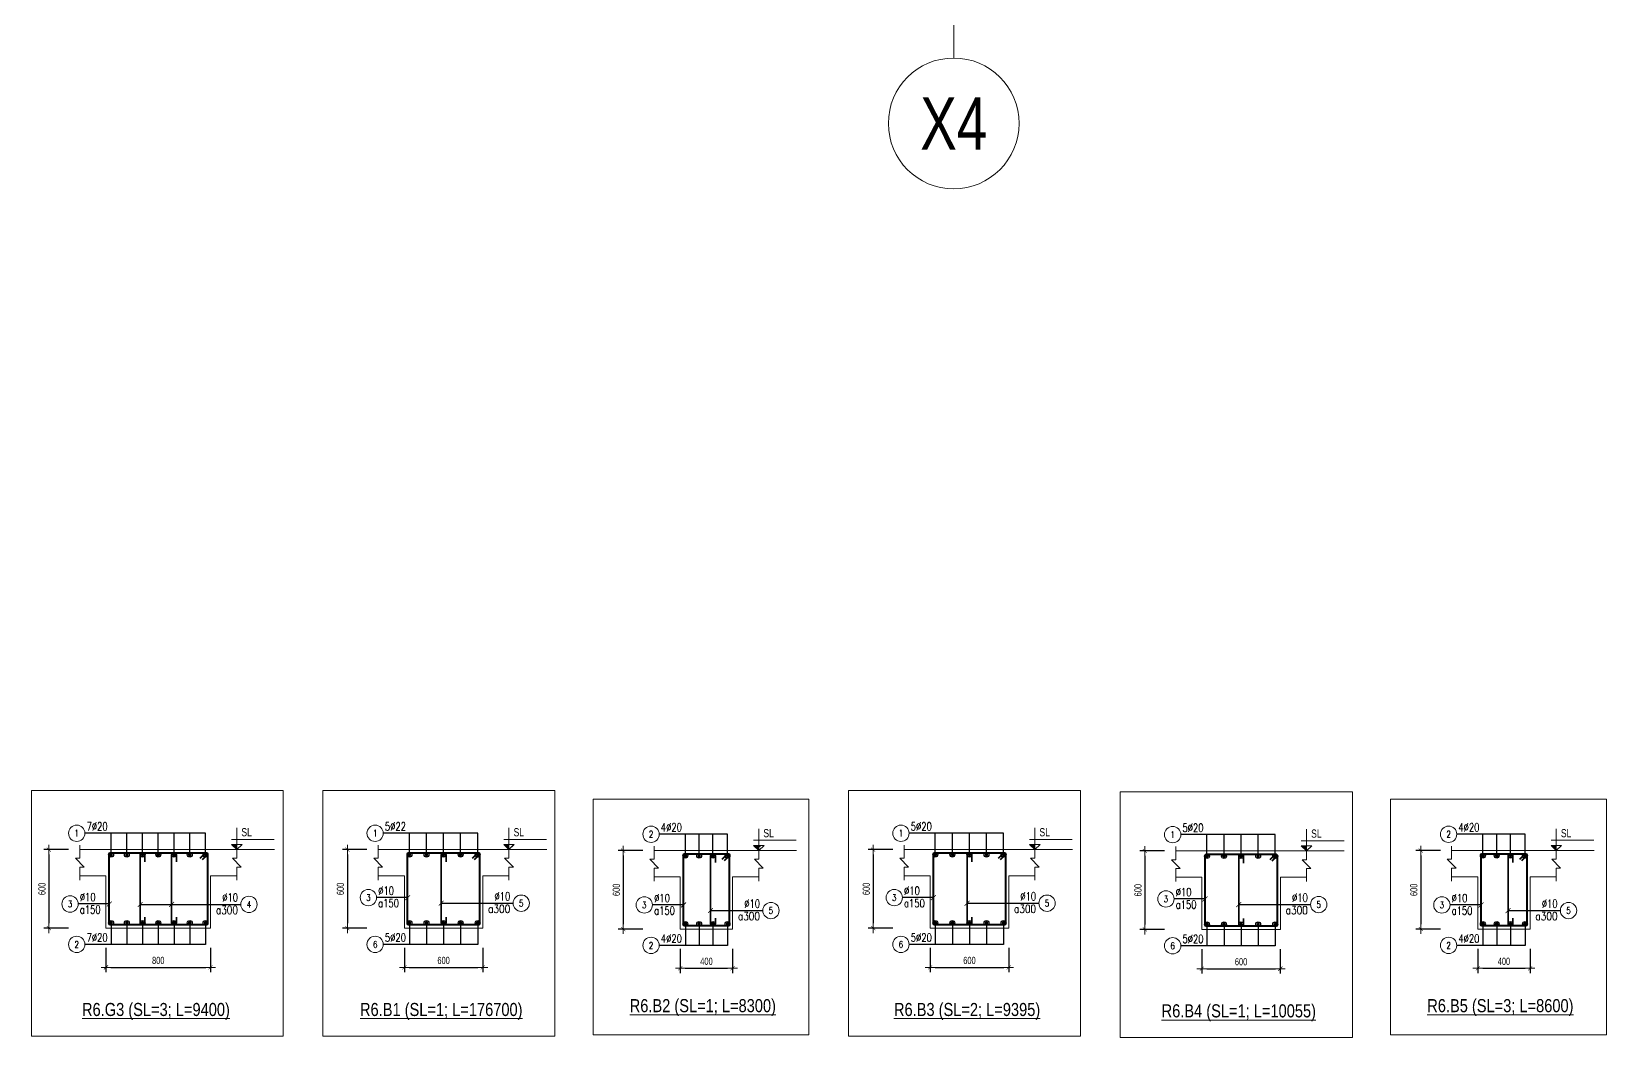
# Model space of a CAD drawing. Header units: millimetres. Extents: x -172050 to 1089997, y 452920 to 1051687.
# Drawn here: x 601162 to 613205, y 476621 to 484312 of the extents above; entities that cross this region are included whole.
import ezdxf
from ezdxf.enums import TextEntityAlignment as Align

# ---------------------------------------------------------------- set-up
doc = ezdxf.new("R2010")
doc.units = ezdxf.units.MM
doc.header["$MEASUREMENT"] = 0
doc.linetypes.add('CENTER2', pattern=[1.125, 0.75, -0.125, 0.125, -0.125])
doc.layers.get('Defpoints').update_dxf_attribs({"color": 151, "lineweight": 9})
for name, color, linetype, lineweight in [('NDC_S_ANNO', 7, 'Continuous', 20), ('NDC_S_AXIS', 5, 'CENTER2', 13), ('NDC_S_CONTINUOUS', 3, 'Continuous', 20), ('NDC_S_DIM', 1, 'Continuous', 15), ('NDC_S_REBAR', 4, 'Continuous', 35), ('NDC_S_STIRRUP', 4, 'Continuous', 40), ('NDC_S_SYMBOL', 1, 'Continuous', 15), ('NDC_S_TEXT SYMBOL', 7, 'Continuous', 20), ('NDC_S_THIN LINE', 8, 'Continuous', 9), ('NDC_S_VN TEXT', 7, 'Continuous', 20)]:
    doc.layers.add(name, color=color, linetype=linetype, lineweight=lineweight)
doc.styles.add('ARIAL', font='arial.ttf', dxfattribs={"width": 0.8})
doc.styles.add('NDC_ANNO', font='', dxfattribs={"width": 0.8})
doc.styles.add('NDC_DIM', font='', dxfattribs={"width": 0.75})
doc.styles.add('NDC_EN TXT', font='romans.shx', dxfattribs={"width": 0.8})
doc.styles.get('NDC_ANNO').set_extended_font_data('Dotum')
doc.styles.get('NDC_DIM').set_extended_font_data('Dotum')
doc.dimstyles.new('NDC_dim_25', dxfattribs={"dimscale": 25, "dimtxt": 2.2, "dimasz": 1.5, "dimexe": 1.5, "dimexo": 2.5, "dimgap": 1, "dimtad": 1, "dimdec": 0, "dimzin": 0, "dimdsep": 46, "dimtxsty": 'NDC_DIM', "dimblk": 'DIMMARK', "dimcen": 0.09, "dimdle": 1.2, "dimclrd": 1, "dimclre": 1, "dimclrt": 3, "dimadec": 0, "dimazin": 0, "dimtfac": 1, "dimtdec": 0, "dimtix": 1, "dimtofl": 0, "dimtmove": 0, "dimatfit": 3, "dimfxl": 6, "dimfxlon": 1, "dimtolj": 1, "dimtzin": 0, "dimarcsym": 0})

# ---------------------------------------------------------------- blocks, each defined once
blk = doc.blocks.new('*U165')
at = {"layer": 'NDC_S_SYMBOL'}
blk.add_line((0, 5), (0, 9), dxfattribs=at)
blk.add_circle((0, 0), 5, dxfattribs=at)
at = {"layer": 'NDC_S_TEXT SYMBOL', "color": 7, "style": 'NDC_ANNO', "width": 0.8}
blk.add_attdef('GRID', text='', height=4, dxfattribs=at).set_placement((0, 0), align=Align.MIDDLE)
blk = doc.blocks.new('kata_block_THEP')
at = {"layer": 'NDC_S_REBAR', "color": 0}
for p, q in [((-0.5, 0), (0.5, 0)), ((-0.35, 0.35), (0.35, -0.35)), ((0.35, 0.35), (-0.35, -0.35)), ((0, 0.5), (0, -0.5))]:
    blk.add_line(p, q, dxfattribs=at)
at = {"layer": 'NDC_S_REBAR', "color": 0, "const_width": 0.0833}
blk.add_lwpolyline([(-0.5, 0, 1), (0.5, 0, 1), (-0.5, 0, 1)], format="xyb", dxfattribs=at)
blk = doc.blocks.new('DIMMARK')
at = {"layer": 'NDC_S_DIM', "color": 1}
blk.add_line((-1.5, 0), (1, 0), dxfattribs=at)
at = {"layer": 'NDC_S_DIM', "color": 2, "const_width": 0.1}
blk.add_lwpolyline([(-0.42, -0.42), (0.42, 0.42)], dxfattribs=at)
blk = doc.blocks.new('*D640')
at = {"layer": 'Defpoints', "color": 0, "transparency": 16777216}
for p in [(606192, 478050), (605686, 477450), (606192, 477450)]:
    blk.add_point(p, dxfattribs=at)
at = {"layer": 'NDC_S_DIM', "color": 1, "lineweight": -2, "transparency": 16777216}
for p, q in [((605836, 478050), (605649, 478050)), ((605686, 478012), (605686, 477487)), ((605836, 477450), (605649, 477450))]:
    blk.add_line(p, q, dxfattribs=at)
at = {"layer": 'NDC_S_DIM', "color": 1, "lineweight": -2, "transparency": 16777216, "xscale": 37.5, "yscale": 37.5, "zscale": 37.5}
for p, rotation in [((605686, 478050), 90), ((605686, 477450), 270)]:
    blk.add_blockref('DIMMARK', p, dxfattribs=dict(at, rotation=rotation))
at = {"layer": 'NDC_S_DIM', "color": 3, "transparency": 16777216, "insert": (605634, 477750), "char_height": 55, "attachment_point": 5, "rotation": 90, "style": 'NDC_DIM'}
blk.add_mtext('\\A1;600', dxfattribs=at)
blk = doc.blocks.new('*D641')
at = {"layer": 'Defpoints', "color": 0, "transparency": 16777216}
for p in [(606123, 477450), (606523, 477450), (606523, 477150)]:
    blk.add_point(p, dxfattribs=at)
at = {"layer": 'NDC_S_DIM', "color": 1, "lineweight": -2, "transparency": 16777216}
for p, q in [((606123, 477300), (606123, 477112)), ((606523, 477300), (606523, 477112)), ((606160, 477150), (606485, 477150))]:
    blk.add_line(p, q, dxfattribs=at)
at = {"layer": 'NDC_S_DIM', "color": 1, "lineweight": -2, "transparency": 16777216, "xscale": 37.5, "yscale": 37.5, "zscale": 37.5, "rotation": 180}
blk.add_blockref('DIMMARK', (606123, 477150), dxfattribs=at)
at = {"layer": 'NDC_S_DIM', "color": 1, "lineweight": -2, "transparency": 16777216, "xscale": 37.5, "yscale": 37.5, "zscale": 37.5}
blk.add_blockref('DIMMARK', (606523, 477150), dxfattribs=at)
at = {"layer": 'NDC_S_DIM', "color": 3, "transparency": 16777216, "insert": (606323, 477203), "char_height": 55, "attachment_point": 5, "style": 'NDC_DIM'}
blk.add_mtext('\\A1;400', dxfattribs=at)
blk = doc.blocks.new('kata_block_TD')
at = {"color": 6, "linetype": 'ByBlock', "lineweight": -2, "style": 'ARIAL', "width": 0.8}
blk.add_attdef('SECTDET2', text='', height=5, dxfattribs=at).set_placement((0, 7.97), align=Align.CENTER)
at = {"color": 0, "linetype": 'ByBlock', "lineweight": -2, "style": 'ARIAL', "width": 0.8}
blk.add_attdef('SECTDET1', text='', height=5, dxfattribs=at).set_placement((0, 1.47), align=Align.CENTER)
at = {"color": 3, "lineweight": 25, "style": 'ARIAL', "width": 0.8}
blk.add_attdef('SSCALE', text='', height=2.5, dxfattribs=at).set_placement((0, -4), align=Align.CENTER)
blk = doc.blocks.new('kata_block_CT')
at = {"layer": 'NDC_S_ANNO'}
blk.add_hatch(color=3, dxfattribs=at).paths.add_polyline_path([(0, 1.6), (-1.61, 1.6), (0, 0)])
at = {"layer": 'NDC_S_ANNO', "ltscale": 50}
h = blk.add_hatch(dxfattribs=at)
h.set_pattern_fill('ANSI31', color=256, scale=1.406251, style=0)
h.set_pattern_definition([(45, (0, 5e-12), (-3.157, 3.157), [])])
h.paths.add_polyline_path([(0, 1.6), (0, 0), (1.61, 1.6)])
for p, q in [((11.56, 0), (-1.64, 0)), ((-1.59, 3.14), (11.47, 3.14))]:
    blk.add_line(p, q, dxfattribs=at)
for points in [[(0, 6.69), (0, 0)], [(0, 0), (-1.61, 1.6), (0, 1.6)], [(0, 0), (1.61, 1.6), (0, 1.6)]]:
    blk.add_lwpolyline(points, dxfattribs=at)
at = {"layer": 'NDC_S_ANNO', "color": 8, "ltscale": 50}
blk.add_lwpolyline([(0, 0), (-1.61, 1.6), (0, 1.6)], dxfattribs=at)
at = {"layer": 'NDC_S_TEXT SYMBOL', "color": 3, "style": 'NDC_ANNO', "width": 0.8}
blk.add_attdef('CT', (1.41, 4.07), '', height=2.5, dxfattribs=at)
blk = doc.blocks.new('*U631')
blk.add_circle((2.5, 0), 2.5)
at = {"layer": 'NDC_S_VN TEXT', "color": 3, "style": 'NDC_EN TXT'}
for tag, width, p in [('DK2', 0.75, (-0.85, 0.85)), ('KC2', 0.8, (-0.85, -2.97))]:
    blk.add_attdef(tag, text='', height=2.5, dxfattribs=dict(at, width=width)).set_placement(p, align=Align.RIGHT)
at = {"layer": 'NDC_S_VN TEXT', "color": 7, "style": 'NDC_EN TXT', "width": 0.8}
blk.add_attdef('SH3', text='', height=2, dxfattribs=at).set_placement((2.5, 0), align=Align.MIDDLE)
blk = doc.blocks.new('*U296')
blk.add_circle((-2.5, 0), 2.5)
at = {"layer": 'NDC_S_VN TEXT', "color": 7, "style": 'NDC_EN TXT', "width": 0.8}
blk.add_attdef('SH2', text='', height=2, dxfattribs=at).set_placement((-2.5, 0), align=Align.MIDDLE)
at = {"layer": 'NDC_S_VN TEXT', "color": 3, "style": 'NDC_EN TXT', "width": 0.75}
for tag, p in [('DK1', (0.5, 0.85)), ('KC1', (0.5, -2.97))]:
    blk.add_attdef(tag, p, '', height=2.5, dxfattribs=at)
blk = doc.blocks.new('*U298')
blk.add_circle((-2.5, 0), 2.5)
at = {"layer": 'NDC_S_VN TEXT', "color": 7, "style": 'NDC_EN TXT', "width": 0.8}
blk.add_attdef('SH2', text='', height=2, dxfattribs=at).set_placement((-2.5, 0), align=Align.MIDDLE)
at = {"layer": 'NDC_S_VN TEXT', "color": 3, "style": 'NDC_EN TXT', "width": 0.75}
blk.add_attdef('DK1', (0.5, 0.85), '', height=2.5, dxfattribs=at)
blk = doc.blocks.new('*D642')
at = {"layer": 'Defpoints', "color": 0, "transparency": 16777216}
for p in [(604013, 477457), (604613, 477457), (604613, 477157)]:
    blk.add_point(p, dxfattribs=at)
at = {"layer": 'NDC_S_DIM', "color": 1, "lineweight": -2, "transparency": 16777216}
for p, q in [((604013, 477307), (604013, 477120)), ((604613, 477307), (604613, 477120)), ((604050, 477157), (604575, 477157))]:
    blk.add_line(p, q, dxfattribs=at)
at = {"layer": 'NDC_S_DIM', "color": 1, "lineweight": -2, "transparency": 16777216, "xscale": 37.5, "yscale": 37.5, "zscale": 37.5, "rotation": 180}
blk.add_blockref('DIMMARK', (604013, 477157), dxfattribs=at)
at = {"layer": 'NDC_S_DIM', "color": 1, "lineweight": -2, "transparency": 16777216, "xscale": 37.5, "yscale": 37.5, "zscale": 37.5}
blk.add_blockref('DIMMARK', (604613, 477157), dxfattribs=at)
at = {"layer": 'NDC_S_DIM', "color": 3, "transparency": 16777216, "insert": (604313, 477210), "char_height": 55, "attachment_point": 5, "style": 'NDC_DIM'}
blk.add_mtext('\\A1;600', dxfattribs=at)
blk = doc.blocks.new('*D643')
at = {"layer": 'Defpoints', "color": 0, "transparency": 16777216}
for p in [(604083, 478057), (603577, 477457), (604083, 477457)]:
    blk.add_point(p, dxfattribs=at)
at = {"layer": 'NDC_S_DIM', "color": 1, "lineweight": -2, "transparency": 16777216}
for p, q in [((603727, 478057), (603539, 478057)), ((603577, 478020), (603577, 477495)), ((603727, 477457), (603539, 477457))]:
    blk.add_line(p, q, dxfattribs=at)
at = {"layer": 'NDC_S_DIM', "color": 1, "lineweight": -2, "transparency": 16777216, "xscale": 37.5, "yscale": 37.5, "zscale": 37.5}
for p, rotation in [((603577, 478057), 90), ((603577, 477457), 270)]:
    blk.add_blockref('DIMMARK', p, dxfattribs=dict(at, rotation=rotation))
at = {"layer": 'NDC_S_DIM', "color": 3, "transparency": 16777216, "insert": (603524, 477757), "char_height": 55, "attachment_point": 5, "rotation": 90, "style": 'NDC_DIM'}
blk.add_mtext('\\A1;600', dxfattribs=at)
blk = doc.blocks.new('*D1039')
at = {"layer": 'Defpoints', "color": 0, "transparency": 16777216}
for p in [(601731, 477457), (602531, 477457), (602531, 477157)]:
    blk.add_point(p, dxfattribs=at)
at = {"layer": 'NDC_S_DIM', "color": 1, "lineweight": -2, "transparency": 16777216}
for p, q in [((601731, 477307), (601731, 477120)), ((602531, 477307), (602531, 477120)), ((601769, 477157), (602494, 477157))]:
    blk.add_line(p, q, dxfattribs=at)
at = {"layer": 'NDC_S_DIM', "color": 1, "lineweight": -2, "transparency": 16777216, "xscale": 37.5, "yscale": 37.5, "zscale": 37.5, "rotation": 180}
blk.add_blockref('DIMMARK', (601731, 477157), dxfattribs=at)
at = {"layer": 'NDC_S_DIM', "color": 1, "lineweight": -2, "transparency": 16777216, "xscale": 37.5, "yscale": 37.5, "zscale": 37.5}
blk.add_blockref('DIMMARK', (602531, 477157), dxfattribs=at)
at = {"layer": 'NDC_S_DIM', "color": 3, "transparency": 16777216, "insert": (602131, 477210), "char_height": 55, "attachment_point": 5, "style": 'NDC_DIM'}
blk.add_mtext('\\A1;800', dxfattribs=at)
blk = doc.blocks.new('*D1040')
at = {"layer": 'Defpoints', "color": 0, "transparency": 16777216}
for p in [(601876, 478057), (601295, 477457), (601876, 477457)]:
    blk.add_point(p, dxfattribs=at)
at = {"layer": 'NDC_S_DIM', "color": 1, "lineweight": -2, "transparency": 16777216}
for p, q in [((601445, 478057), (601257, 478057)), ((601295, 478020), (601295, 477495)), ((601445, 477457), (601257, 477457))]:
    blk.add_line(p, q, dxfattribs=at)
at = {"layer": 'NDC_S_DIM', "color": 1, "lineweight": -2, "transparency": 16777216, "xscale": 37.5, "yscale": 37.5, "zscale": 37.5}
for p, rotation in [((601295, 478057), 90), ((601295, 477457), 270)]:
    blk.add_blockref('DIMMARK', p, dxfattribs=dict(at, rotation=rotation))
at = {"layer": 'NDC_S_DIM', "color": 3, "transparency": 16777216, "insert": (601242, 477757), "char_height": 55, "attachment_point": 5, "rotation": 90, "style": 'NDC_DIM'}
blk.add_mtext('\\A1;600', dxfattribs=at)
blk = doc.blocks.new('*D1041')
at = {"layer": 'Defpoints', "color": 0, "transparency": 16777216}
for p in [(608034, 477457), (608634, 477457), (608634, 477157)]:
    blk.add_point(p, dxfattribs=at)
at = {"layer": 'NDC_S_DIM', "color": 1, "lineweight": -2, "transparency": 16777216}
for p, q in [((608034, 477307), (608034, 477120)), ((608634, 477307), (608634, 477120)), ((608071, 477157), (608596, 477157))]:
    blk.add_line(p, q, dxfattribs=at)
at = {"layer": 'NDC_S_DIM', "color": 1, "lineweight": -2, "transparency": 16777216, "xscale": 37.5, "yscale": 37.5, "zscale": 37.5, "rotation": 180}
blk.add_blockref('DIMMARK', (608034, 477157), dxfattribs=at)
at = {"layer": 'NDC_S_DIM', "color": 1, "lineweight": -2, "transparency": 16777216, "xscale": 37.5, "yscale": 37.5, "zscale": 37.5}
blk.add_blockref('DIMMARK', (608634, 477157), dxfattribs=at)
at = {"layer": 'NDC_S_DIM', "color": 3, "transparency": 16777216, "insert": (608334, 477210), "char_height": 55, "attachment_point": 5, "style": 'NDC_DIM'}
blk.add_mtext('\\A1;600', dxfattribs=at)
blk = doc.blocks.new('*D1042')
at = {"layer": 'Defpoints', "color": 0, "transparency": 16777216}
for p in [(608104, 478057), (607598, 477457), (608104, 477457)]:
    blk.add_point(p, dxfattribs=at)
at = {"layer": 'NDC_S_DIM', "color": 1, "lineweight": -2, "transparency": 16777216}
for p, q in [((607748, 478057), (607560, 478057)), ((607598, 478020), (607598, 477495)), ((607748, 477457), (607560, 477457))]:
    blk.add_line(p, q, dxfattribs=at)
at = {"layer": 'NDC_S_DIM', "color": 1, "lineweight": -2, "transparency": 16777216, "xscale": 37.5, "yscale": 37.5, "zscale": 37.5}
for p, rotation in [((607598, 478057), 90), ((607598, 477457), 270)]:
    blk.add_blockref('DIMMARK', p, dxfattribs=dict(at, rotation=rotation))
at = {"layer": 'NDC_S_DIM', "color": 3, "transparency": 16777216, "insert": (607545, 477757), "char_height": 55, "attachment_point": 5, "rotation": 90, "style": 'NDC_DIM'}
blk.add_mtext('\\A1;600', dxfattribs=at)
blk = doc.blocks.new('*D1043')
at = {"layer": 'Defpoints', "color": 0, "transparency": 16777216}
for p in [(610111, 477447), (610711, 477447), (610711, 477147)]:
    blk.add_point(p, dxfattribs=at)
at = {"layer": 'NDC_S_DIM', "color": 1, "lineweight": -2, "transparency": 16777216}
for p, q in [((610111, 477297), (610111, 477109)), ((610711, 477297), (610711, 477109)), ((610149, 477147), (610674, 477147))]:
    blk.add_line(p, q, dxfattribs=at)
at = {"layer": 'NDC_S_DIM', "color": 1, "lineweight": -2, "transparency": 16777216, "xscale": 37.5, "yscale": 37.5, "zscale": 37.5, "rotation": 180}
blk.add_blockref('DIMMARK', (610111, 477147), dxfattribs=at)
at = {"layer": 'NDC_S_DIM', "color": 1, "lineweight": -2, "transparency": 16777216, "xscale": 37.5, "yscale": 37.5, "zscale": 37.5}
blk.add_blockref('DIMMARK', (610711, 477147), dxfattribs=at)
at = {"layer": 'NDC_S_DIM', "color": 3, "transparency": 16777216, "insert": (610411, 477200), "char_height": 55, "attachment_point": 5, "style": 'NDC_DIM'}
blk.add_mtext('\\A1;600', dxfattribs=at)
blk = doc.blocks.new('*D1044')
at = {"layer": 'Defpoints', "color": 0, "transparency": 16777216}
for p in [(610181, 478047), (609675, 477447), (610181, 477447)]:
    blk.add_point(p, dxfattribs=at)
at = {"layer": 'NDC_S_DIM', "color": 1, "lineweight": -2, "transparency": 16777216}
for p, q in [((609825, 478047), (609638, 478047)), ((609675, 478009), (609675, 477484)), ((609825, 477447), (609638, 477447))]:
    blk.add_line(p, q, dxfattribs=at)
at = {"layer": 'NDC_S_DIM', "color": 1, "lineweight": -2, "transparency": 16777216, "xscale": 37.5, "yscale": 37.5, "zscale": 37.5}
for p, rotation in [((609675, 478047), 90), ((609675, 477447), 270)]:
    blk.add_blockref('DIMMARK', p, dxfattribs=dict(at, rotation=rotation))
at = {"layer": 'NDC_S_DIM', "color": 3, "transparency": 16777216, "insert": (609623, 477747), "char_height": 55, "attachment_point": 5, "rotation": 90, "style": 'NDC_DIM'}
blk.add_mtext('\\A1;600', dxfattribs=at)
blk = doc.blocks.new('*D1045')
at = {"layer": 'Defpoints', "color": 0, "transparency": 16777216}
for p in [(612291, 478050), (611785, 477450), (612291, 477450)]:
    blk.add_point(p, dxfattribs=at)
at = {"layer": 'NDC_S_DIM', "color": 1, "lineweight": -2, "transparency": 16777216}
for p, q in [((611935, 478050), (611747, 478050)), ((611785, 478012), (611785, 477487)), ((611935, 477450), (611747, 477450))]:
    blk.add_line(p, q, dxfattribs=at)
at = {"layer": 'NDC_S_DIM', "color": 1, "lineweight": -2, "transparency": 16777216, "xscale": 37.5, "yscale": 37.5, "zscale": 37.5}
for p, rotation in [((611785, 478050), 90), ((611785, 477450), 270)]:
    blk.add_blockref('DIMMARK', p, dxfattribs=dict(at, rotation=rotation))
at = {"layer": 'NDC_S_DIM', "color": 3, "transparency": 16777216, "insert": (611732, 477750), "char_height": 55, "attachment_point": 5, "rotation": 90, "style": 'NDC_DIM'}
blk.add_mtext('\\A1;600', dxfattribs=at)
blk = doc.blocks.new('*D1046')
at = {"layer": 'Defpoints', "color": 0, "transparency": 16777216}
for p in [(612221, 477450), (612621, 477450), (612621, 477150)]:
    blk.add_point(p, dxfattribs=at)
at = {"layer": 'NDC_S_DIM', "color": 1, "lineweight": -2, "transparency": 16777216}
for p, q in [((612221, 477300), (612221, 477112)), ((612621, 477300), (612621, 477112)), ((612259, 477150), (612584, 477150))]:
    blk.add_line(p, q, dxfattribs=at)
at = {"layer": 'NDC_S_DIM', "color": 1, "lineweight": -2, "transparency": 16777216, "xscale": 37.5, "yscale": 37.5, "zscale": 37.5, "rotation": 180}
blk.add_blockref('DIMMARK', (612221, 477150), dxfattribs=at)
at = {"layer": 'NDC_S_DIM', "color": 1, "lineweight": -2, "transparency": 16777216, "xscale": 37.5, "yscale": 37.5, "zscale": 37.5}
blk.add_blockref('DIMMARK', (612621, 477150), dxfattribs=at)
at = {"layer": 'NDC_S_DIM', "color": 3, "transparency": 16777216, "insert": (612421, 477203), "char_height": 55, "attachment_point": 5, "style": 'NDC_DIM'}
blk.add_mtext('\\A1;400', dxfattribs=at)

msp = doc.modelspace()

# ---------------------------------------------------------------- linework, layer by layer
at = {"layer": 'Defpoints'}
for points in [[(601161.7, 478510.2), (603085.9, 478510.2), (603085.9, 476631.4), (601161.7, 476631.4)], [(603389.2, 478510.2), (605163.4, 478510.2), (605163.4, 476631.4), (603389.2, 476631.4)], [(607410.2, 478510.2), (609184.4, 478510.2), (609184.4, 476631.4), (607410.2, 476631.4)], [(609487.7, 478499.8), (611261.9, 478499.8), (611261.9, 476621), (609487.7, 476621)], [(605455.4, 478442.5), (607106.9, 478442.5), (607106.9, 476641.8), (605455.4, 476641.8)], [(611553.9, 478442.5), (613205.3, 478442.5), (613205.3, 476641.8), (611553.9, 476641.8)]]:
    msp.add_lwpolyline(points, close=True, dxfattribs=at)
at = {"layer": 'NDC_S_CONTINUOUS'}
for points in [[(601531.3, 478057.4), (601731.3, 478057.4), (601731.3, 478057.4), (602531.3, 478057.4), (602531.3, 478057.4), (602731.3, 478057.4)], [(603812.9, 478057.4), (604012.9, 478057.4), (604012.9, 478057.4), (604612.9, 478057.4), (604612.9, 478057.4), (604812.9, 478057.4)], [(605922.8, 478050), (606122.8, 478050), (606122.8, 478050), (606522.8, 478050), (606522.8, 478050), (606722.8, 478050)], [(607833.9, 478057.4), (608033.9, 478057.4), (608033.9, 478057.4), (608633.9, 478057.4), (608633.9, 478057.4), (608833.9, 478057.4)], [(609911.4, 478047), (610111.4, 478047), (610111.4, 478047), (610711.4, 478047), (610711.4, 478047), (610911.4, 478047)], [(612021.3, 478050), (612221.3, 478050), (612221.3, 478050), (612621.3, 478050), (612621.3, 478050), (612821.3, 478050)], [(601531.3, 477857.4), (601731.3, 477857.4), (601731.3, 477457.4), (602531.3, 477457.4), (602531.3, 477857.4), (602731.3, 477857.4)], [(603812.9, 477857.4), (604012.9, 477857.4), (604012.9, 477457.4), (604612.9, 477457.4), (604612.9, 477857.4), (604812.9, 477857.4)], [(605922.8, 477850), (606122.8, 477850), (606122.8, 477450), (606522.8, 477450), (606522.8, 477850), (606722.8, 477850)], [(607833.9, 477857.4), (608033.9, 477857.4), (608033.9, 477457.4), (608633.9, 477457.4), (608633.9, 477857.4), (608833.9, 477857.4)], [(609911.4, 477847), (610111.4, 477847), (610111.4, 477447), (610711.4, 477447), (610711.4, 477847), (610911.4, 477847)], [(612021.3, 477850), (612221.3, 477850), (612221.3, 477450), (612621.3, 477450), (612621.3, 477850), (612821.3, 477850)]]:
    msp.add_lwpolyline(points, dxfattribs=at)
at = {"layer": 'NDC_S_REBAR'}
for points in [[(602029.4, 477965), (602029.4, 478014, 1), (601992.5, 478014), (601992.5, 477500.8, 1), (602029.4, 477500.8), (602029.4, 477540.1, -0.4142136)], [(602270, 477965), (602270, 478014, 1), (602233.2, 478014), (602233.2, 477500.8, 1), (602270, 477500.8), (602270, 477540.1, -0.4142136)], [(604331.4, 477965), (604331.4, 478014, 1), (604294.5, 478014), (604294.5, 477500.8, 1), (604331.4, 477500.8), (604331.4, 477540.1, -0.4142136)], [(606391.3, 477957.6), (606391.3, 478006.6, 1), (606354.4, 478006.6), (606354.4, 477493.4, 1), (606391.3, 477493.4), (606391.3, 477532.7, -0.4142136)], [(608352.3, 477965), (608352.3, 478014, 1), (608315.5, 478014), (608315.5, 477500.8, 1), (608352.3, 477500.8), (608352.3, 477540.1, -0.4142136)], [(610429.8, 477954.6), (610429.8, 478003.6, 1), (610393, 478003.6), (610393, 477490.4, 1), (610429.8, 477490.4), (610429.8, 477529.7, -0.4142136)], [(612489.7, 477957.6), (612489.7, 478006.6, 1), (612452.9, 478006.6), (612452.9, 477493.4, 1), (612489.7, 477493.4), (612489.7, 477532.7, -0.4142136)]]:
    msp.add_lwpolyline(points, format="xyb", dxfattribs=at)
at = {"layer": 'NDC_S_STIRRUP'}
for points in [[(602452.3, 477992.4), (602492.3, 478032.4, -0.4142136), (602506.3, 478018.4), (602506.3, 477496.4, -0.4142136), (602492.3, 477482.4), (601770.3, 477482.4, -0.4142136), (601756.3, 477496.4), (601756.3, 478018.4, -0.4142136), (601770.3, 478032.4), (602492.3, 478032.4, -0.4142136), (602506.3, 478018.4), (602466.3, 477978.4)], [(604533.9, 477992.4), (604573.9, 478032.4, -0.4142136), (604587.9, 478018.4), (604587.9, 477496.4, -0.4142136), (604573.9, 477482.4), (604051.9, 477482.4, -0.4142136), (604037.9, 477496.4), (604037.9, 478018.4, -0.4142136), (604051.9, 478032.4), (604573.9, 478032.4, -0.4142136), (604587.9, 478018.4), (604547.9, 477978.4)], [(606443.8, 477985), (606483.8, 478025, -0.4142136), (606497.8, 478011), (606497.8, 477489, -0.4142136), (606483.8, 477475), (606161.8, 477475, -0.4142136), (606147.8, 477489), (606147.8, 478011, -0.4142136), (606161.8, 478025), (606483.8, 478025, -0.4142136), (606497.8, 478011), (606457.8, 477971)], [(608554.9, 477992.4), (608594.9, 478032.4, -0.4142136), (608608.9, 478018.4), (608608.9, 477496.4, -0.4142136), (608594.9, 477482.4), (608072.9, 477482.4, -0.4142136), (608058.9, 477496.4), (608058.9, 478018.4, -0.4142136), (608072.9, 478032.4), (608594.9, 478032.4, -0.4142136), (608608.9, 478018.4), (608568.9, 477978.4)], [(610632.4, 477982), (610672.4, 478022, -0.4142136), (610686.4, 478008), (610686.4, 477486, -0.4142136), (610672.4, 477472), (610150.4, 477472, -0.4142136), (610136.4, 477486), (610136.4, 478008, -0.4142136), (610150.4, 478022), (610672.4, 478022, -0.4142136), (610686.4, 478008), (610646.4, 477968)], [(612542.3, 477985), (612582.3, 478025, -0.4142136), (612596.3, 478011), (612596.3, 477489, -0.4142136), (612582.3, 477475), (612260.3, 477475, -0.4142136), (612246.3, 477489), (612246.3, 478011, -0.4142136), (612260.3, 478025), (612582.3, 478025, -0.4142136), (612596.3, 478011), (612556.3, 477971)]]:
    msp.add_lwpolyline(points, format="xyb", dxfattribs=at)
at = {"layer": 'NDC_S_THIN LINE'}
for points in [[(601531.3, 477824.1), (601531.3, 477924.1), (601564.6, 477924.1), (601497.9, 477990.7), (601531.3, 477990.7), (601531.3, 478090.7)], [(602731.3, 477824.1), (602731.3, 477924.1), (602764.6, 477924.1), (602697.9, 477990.7), (602731.3, 477990.7), (602731.3, 478090.7)], [(603812.9, 477824.1), (603812.9, 477924.1), (603846.3, 477924.1), (603779.6, 477990.7), (603812.9, 477990.7), (603812.9, 478090.7)], [(604812.9, 477824.1), (604812.9, 477924.1), (604846.3, 477924.1), (604779.6, 477990.7), (604812.9, 477990.7), (604812.9, 478090.7)], [(605922.8, 477816.7), (605922.8, 477916.7), (605956.2, 477916.7), (605889.5, 477983.3), (605922.8, 477983.3), (605922.8, 478083.3)], [(606722.8, 477816.7), (606722.8, 477916.7), (606756.2, 477916.7), (606689.5, 477983.3), (606722.8, 477983.3), (606722.8, 478083.3)], [(607833.9, 477824.1), (607833.9, 477924.1), (607867.2, 477924.1), (607800.6, 477990.7), (607833.9, 477990.7), (607833.9, 478090.7)], [(608833.9, 477824.1), (608833.9, 477924.1), (608867.2, 477924.1), (608800.6, 477990.7), (608833.9, 477990.7), (608833.9, 478090.7)], [(609911.4, 477813.7), (609911.4, 477913.7), (609944.7, 477913.7), (609878.1, 477980.3), (609911.4, 477980.3), (609911.4, 478080.3)], [(610911.4, 477813.7), (610911.4, 477913.7), (610944.7, 477913.7), (610878.1, 477980.3), (610911.4, 477980.3), (610911.4, 478080.3)], [(612021.3, 477816.7), (612021.3, 477916.7), (612054.6, 477916.7), (611988, 477983.3), (612021.3, 477983.3), (612021.3, 478083.3)], [(612821.3, 477816.7), (612821.3, 477916.7), (612854.6, 477916.7), (612788, 477983.3), (612821.3, 477983.3), (612821.3, 478083.3)]]:
    msp.add_lwpolyline(points, dxfattribs=at)

# ---------------------------------------------------------------- block references
at = {"layer": 'NDC_S_AXIS', "xscale": 100, "yscale": 100, "zscale": 100}
msp.add_blockref('*U165', (608213.8, 483609.2), dxfattribs=at).add_auto_attribs({'GRID': 'X4'})
at = {"layer": 'NDC_S_REBAR', "color": 3, "xscale": 22, "yscale": 22, "zscale": 22}
for p in [(601770.3, 478018.4), (604051.9, 478018.4), (606161.8, 478011), (608072.9, 478018.4), (610150.4, 478008), (612260.3, 478011), (601770.3, 477496.4), (604051.9, 477496.4), (606161.8, 477489), (608072.9, 477496.4), (610150.4, 477486), (612260.3, 477489)]:
    msp.add_blockref('kata_block_THEP', p, dxfattribs=at)
at = {"layer": 'NDC_S_REBAR', "xscale": -22, "yscale": 22, "zscale": 22, "rotation": 180}
for p in [(601890.6, 478018.4), (602010.9, 478018.4), (602131.3, 478018.4), (602251.6, 478018.4), (602371.9, 478018.4), (604182.4, 478018.4), (604312.9, 478018.4), (604443.4, 478018.4), (606267.3, 478011), (606372.8, 478011), (608203.4, 478018.4), (608333.9, 478018.4), (608464.4, 478018.4), (610280.9, 478008), (610411.4, 478008), (610541.9, 478008), (612365.8, 478011), (612471.3, 478011)]:
    msp.add_blockref('kata_block_THEP', p, dxfattribs=at)
at = {"layer": 'NDC_S_REBAR', "xscale": 22, "yscale": 22, "zscale": 22}
for p in [(602492.3, 478018.4), (604573.9, 478018.4), (606483.8, 478011), (608594.9, 478018.4), (610672.4, 478008), (612582.3, 478011), (601890.6, 477496.4), (602010.9, 477496.4), (602131.3, 477496.4), (602251.6, 477496.4), (602371.9, 477496.4), (602492.3, 477496.4), (604182.4, 477496.4), (604312.9, 477496.4), (604443.4, 477496.4), (604573.9, 477496.4), (606267.3, 477489), (606372.8, 477489), (606483.8, 477489), (608203.4, 477496.4), (608333.9, 477496.4), (608464.4, 477496.4), (608594.9, 477496.4), (610280.9, 477486), (610411.4, 477486), (610541.9, 477486), (610672.4, 477486), (612365.8, 477489), (612471.3, 477489), (612582.3, 477489)]:
    msp.add_blockref('kata_block_THEP', p, dxfattribs=at)
at = {"layer": 'NDC_S_THIN LINE', "xscale": 25, "yscale": 25, "zscale": 25}
for name, p, values in [('*U298', (601570.3, 478182.4), {'SH2': '1', 'DK1': '7%%c20'}), ('*U298', (603851.9, 478182.4), {'SH2': '1', 'DK1': '5%%c22'}), ('*U298', (605961.8, 478175), {'SH2': '2', 'DK1': '4%%c20'}), ('*U298', (607872.9, 478182.4), {'SH2': '1', 'DK1': '5%%c20'}), ('*U298', (609950.4, 478172), {'SH2': '1', 'DK1': '5%%c20'}), ('*U298', (612060.3, 478175), {'SH2': '2', 'DK1': '4%%c20'}), ('*U296', (603800.4, 477690.4), {'SH2': '3', 'DK1': '%%c10', 'KC1': 'a150'}), ('*U296', (607821.4, 477690.4), {'SH2': '3', 'DK1': '%%c10', 'KC1': 'a150'}), ('*U296', (601518.8, 477641.6), {'SH2': '3', 'DK1': '%%c10', 'KC1': 'a150'}), ('*U631', (602762.3, 477638.6), {'SH3': '4', 'DK2': '%%c10', 'KC2': 'a300'}), ('*U631', (604844, 477647.8), {'SH3': '5', 'DK2': '%%c10', 'KC2': 'a300'}), ('*U296', (605910.3, 477634.2), {'SH2': '3', 'DK1': '%%c10', 'KC1': 'a150'}), ('*U631', (606753.9, 477591.5), {'SH3': '5', 'DK2': '%%c10', 'KC2': 'a300'}), ('*U631', (608864.9, 477647.8), {'SH3': '5', 'DK2': '%%c10', 'KC2': 'a300'}), ('*U296', (609898.9, 477680), {'SH2': '3', 'DK1': '%%c10', 'KC1': 'a150'}), ('*U631', (610942.5, 477637.4), {'SH3': '5', 'DK2': '%%c10', 'KC2': 'a300'}), ('*U296', (612008.8, 477634.2), {'SH2': '3', 'DK1': '%%c10', 'KC1': 'a150'}), ('*U631', (612852.4, 477591.5), {'SH3': '5', 'DK2': '%%c10', 'KC2': 'a300'}), ('*U298', (601570.3, 477332.4), {'SH2': '2', 'DK1': '7%%c20'}), ('*U298', (603851.9, 477332.4), {'SH2': '6', 'DK1': '5%%c20'}), ('*U298', (607872.9, 477332.4), {'SH2': '6', 'DK1': '5%%c20'}), ('*U298', (605961.8, 477325), {'SH2': '2', 'DK1': '4%%c20'}), ('*U298', (609950.4, 477322), {'SH2': '6', 'DK1': '5%%c20'}), ('*U298', (612060.3, 477325), {'SH2': '2', 'DK1': '4%%c20'})]:
    msp.add_blockref(name, p, dxfattribs=at).add_auto_attribs(values)
at = {"layer": 'NDC_S_VN TEXT', "xscale": 25, "yscale": 25, "zscale": 25}
for p in [(602731.3, 478057.4), (604812.9, 478057.4), (606722.8, 478050), (608833.9, 478057.4), (610911.4, 478047), (612821.3, 478050)]:
    msp.add_blockref('kata_block_CT', p, dxfattribs=at).add_auto_attribs({'CT': 'SL'})
at = {"layer": 'NDC_S_VN TEXT'}
ref = msp.add_blockref('kata_block_TD', (602113.3, 476755.7), dxfattribs=dict(at, xscale=20, yscale=20, zscale=20))
ref.add_attrib('SECTDET1', '%%UR6.G3 (SL=3; L=9400)', dxfattribs={"layer": '0', "color": 0, "linetype": 'ByBlock', "lineweight": -2, "height": 100, "style": 'ARIAL', "width": 0.8}).set_placement((602113.3, 476785.1), align=Align.CENTER)
ref = msp.add_blockref('kata_block_TD', (604295, 476755.7), dxfattribs=dict(at, xscale=20, yscale=20, zscale=20))
ref.add_attrib('SECTDET1', '%%UR6.B1 (SL=1; L=176700)', dxfattribs={"layer": '0', "color": 0, "linetype": 'ByBlock', "lineweight": -2, "height": 100, "style": 'ARIAL', "width": 0.8}).set_placement((604295, 476785.1), align=Align.CENTER)
ref = msp.add_blockref('kata_block_TD', (606295.2, 476785.1), dxfattribs=dict(at, xscale=20, yscale=20, zscale=20))
ref.add_attrib('SECTDET1', '%%UR6.B2 (SL=1; L=8300)', dxfattribs={"layer": '0', "color": 0, "linetype": 'ByBlock', "lineweight": -2, "height": 100, "style": 'ARIAL', "width": 0.8}).set_placement((606295.2, 476814.5), align=Align.CENTER)
ref = msp.add_blockref('kata_block_TD', (608316, 476755.7), dxfattribs=dict(at, xscale=20, yscale=20, zscale=20))
ref.add_attrib('SECTDET1', '%%UR6.B3 (SL=2; L=9395)', dxfattribs={"layer": '0', "color": 0, "linetype": 'ByBlock', "lineweight": -2, "height": 100, "style": 'ARIAL', "width": 0.8}).set_placement((608316, 476785.1), align=Align.CENTER)
ref = msp.add_blockref('kata_block_TD', (610393.5, 476745.3), dxfattribs=dict(at, xscale=20, yscale=20, zscale=20))
ref.add_attrib('SECTDET1', '%%UR6.B4 (SL=1; L=10055)', dxfattribs={"layer": '0', "color": 0, "linetype": 'ByBlock', "lineweight": -2, "height": 100, "style": 'ARIAL', "width": 0.8}).set_placement((610393.5, 476774.7), align=Align.CENTER)
ref = msp.add_blockref('kata_block_TD', (612393.7, 476785.1), dxfattribs=dict(at, xscale=20, yscale=20, zscale=20))
ref.add_attrib('SECTDET1', '%%UR6.B5 (SL=3; L=8600)', dxfattribs={"layer": '0', "color": 0, "linetype": 'ByBlock', "lineweight": -2, "height": 100, "style": 'ARIAL', "width": 0.8}).set_placement((612393.7, 476814.5), align=Align.CENTER)

# ---------------------------------------------------------------- dimensions: what is measured, and where the dimension line sits
at = {"layer": 'NDC_S_DIM'}
for base, p1, p2, picture, middle in [((601294.9, 477457.4), (601875.9, 478057.4), (601875.9, 477457.4), '*D1040', (601242.4, 477757.4)), ((603576.6, 477457.4), (604082.6, 478057.4), (604082.6, 477457.4), '*D643', (603524.1, 477757.4)), ((605686.5, 477450), (606192.5, 478050), (606192.5, 477450), '*D640', (605634, 477750)), ((607597.6, 477457.4), (608103.6, 478057.4), (608103.6, 477457.4), '*D1042', (607545, 477757.4)), ((609675.1, 477447), (610181.1, 478047), (610181.1, 477447), '*D1044', (609622.5, 477747)), ((611785, 477450), (612291, 478050), (612291, 477450), '*D1045', (611732.4, 477750))]:
    dim = msp.add_linear_dim(base=base, p1=p1, p2=p2, angle=270, dimstyle='NDC_dim_25', dxfattribs=at)
    dim.commit()
    dim.dimension.update_dxf_attribs({"geometry": picture, "text_midpoint": middle})
for base, p1, p2, picture, middle in [((602531.3, 477157.4), (601731.3, 477457.4), (602531.3, 477457.4), '*D1039', (602131.3, 477209.9)), ((604612.9, 477157.4), (604012.9, 477457.4), (604612.9, 477457.4), '*D642', (604312.9, 477209.9)), ((606522.8, 477150), (606122.8, 477450), (606522.8, 477450), '*D641', (606322.8, 477202.5)), ((608633.9, 477157.4), (608033.9, 477457.4), (608633.9, 477457.4), '*D1041', (608333.9, 477209.9)), ((610711.4, 477147), (610111.4, 477447), (610711.4, 477447), '*D1043', (610411.4, 477199.5)), ((612621.3, 477150), (612221.3, 477450), (612621.3, 477450), '*D1046', (612421.3, 477202.5))]:
    dim = msp.add_linear_dim(base=base, p1=p1, p2=p2, dimstyle='NDC_dim_25', dxfattribs=at)
    dim.commit()
    dim.dimension.update_dxf_attribs({"geometry": picture, "text_midpoint": middle})

# ---------------------------------------------------------------- leaders
at = {"layer": 'NDC_S_THIN LINE'}
for points, override in [([(601770.3, 478018.4), (601770.3, 478182.4), (601570.3, 478182.4)], {"dimldrblk": 'DotBlank'}), ([(601890.6, 478018.4), (601890.6, 478182.4), (601570.3, 478182.4)], {"dimldrblk": 'DotBlank'}), ([(602131.3, 478018.4), (602131.3, 478182.4), (601570.3, 478182.4)], {"dimldrblk": 'DotBlank'}), ([(602371.9, 478018.4), (602371.9, 478182.4), (601570.3, 478182.4)], {"dimldrblk": 'DotBlank'}), ([(602492.3, 478018.4), (602492.3, 478182.4), (601570.3, 478182.4)], {"dimldrblk": 'DotBlank'}), ([(602251.6, 478018.4), (602251.6, 478182.4), (601570.3, 478182.4)], {"dimldrblk": 'DotBlank'}), ([(602010.9, 478018.4), (602010.9, 478182.4), (601570.3, 478182.4)], {"dimldrblk": 'DotBlank'}), ([(604051.9, 478018.4), (604051.9, 478182.4), (603851.9, 478182.4)], {"dimldrblk": 'DotBlank'}), ([(604182.4, 478018.4), (604182.4, 478182.4), (603851.9, 478182.4)], {"dimldrblk": 'DotBlank'}), ([(604312.9, 478018.4), (604312.9, 478182.4), (603851.9, 478182.4)], {"dimldrblk": 'DotBlank'}), ([(604443.4, 478018.4), (604443.4, 478182.4), (603851.9, 478182.4)], {"dimldrblk": 'DotBlank'}), ([(604573.9, 478018.4), (604573.9, 478182.4), (603851.9, 478182.4)], {"dimldrblk": 'DotBlank'}), ([(606483.8, 478011), (606483.8, 478175), (605961.8, 478175)], {"dimldrblk": 'DotBlank'}), ([(606372.8, 478011), (606372.8, 478175), (605961.8, 478175)], {"dimldrblk": 'DotBlank'}), ([(606267.3, 478011), (606267.3, 478175), (605961.8, 478175)], {"dimldrblk": 'DotBlank'}), ([(606161.8, 478011), (606161.8, 478175), (605961.8, 478175)], {"dimldrblk": 'DotBlank'}), ([(608072.9, 478018.4), (608072.9, 478182.4), (607872.9, 478182.4)], {"dimldrblk": 'DotBlank'}), ([(608203.4, 478018.4), (608203.4, 478182.4), (607872.9, 478182.4)], {"dimldrblk": 'DotBlank'}), ([(608333.9, 478018.4), (608333.9, 478182.4), (607872.9, 478182.4)], {"dimldrblk": 'DotBlank'}), ([(608464.4, 478018.4), (608464.4, 478182.4), (607872.9, 478182.4)], {"dimldrblk": 'DotBlank'}), ([(608594.9, 478018.4), (608594.9, 478182.4), (607872.9, 478182.4)], {"dimldrblk": 'DotBlank'}), ([(610150.4, 478008), (610150.4, 478172), (609950.4, 478172)], {"dimldrblk": 'DotBlank'}), ([(610280.9, 478008), (610280.9, 478172), (609950.4, 478172)], {"dimldrblk": 'DotBlank'}), ([(610411.4, 478008), (610411.4, 478172), (609950.4, 478172)], {"dimldrblk": 'DotBlank'}), ([(610541.9, 478008), (610541.9, 478172), (609950.4, 478172)], {"dimldrblk": 'DotBlank'}), ([(610672.4, 478008), (610672.4, 478172), (609950.4, 478172)], {"dimldrblk": 'DotBlank'}), ([(612582.3, 478011), (612582.3, 478175), (612060.3, 478175)], {"dimldrblk": 'DotBlank'}), ([(612471.3, 478011), (612471.3, 478175), (612060.3, 478175)], {"dimldrblk": 'DotBlank'}), ([(612365.8, 478011), (612365.8, 478175), (612060.3, 478175)], {"dimldrblk": 'DotBlank'}), ([(612260.3, 478011), (612260.3, 478175), (612060.3, 478175)], {"dimldrblk": 'DotBlank'}), ([(601756.3, 477641.6), (601518.8, 477641.6)], {"dimldrblk": 'ArchTick'}), ([(601992.5, 477638.6), (602762.3, 477638.6)], {"dimldrblk": 'ArchTick'}), ([(602233.2, 477638.6), (602762.3, 477638.6)], {"dimldrblk": 'ArchTick'}), ([(604037.9, 477690.4), (603800.4, 477690.4)], {"dimldrblk": 'ArchTick'}), ([(604294.5, 477647.8), (604844, 477647.8)], {"dimldrblk": 'ArchTick'}), ([(606147.8, 477634.2), (605910.3, 477634.2)], {"dimldrblk": 'ArchTick'}), ([(608058.9, 477690.4), (607821.4, 477690.4)], {"dimldrblk": 'ArchTick'}), ([(608315.5, 477647.8), (608864.9, 477647.8)], {"dimldrblk": 'ArchTick'}), ([(610136.4, 477680), (609898.9, 477680)], {"dimldrblk": 'ArchTick'}), ([(610393, 477637.4), (610942.5, 477637.4)], {"dimldrblk": 'ArchTick'}), ([(612246.3, 477634.2), (612008.8, 477634.2)], {"dimldrblk": 'ArchTick'}), ([(606354.4, 477591.5), (606753.9, 477591.5)], {"dimldrblk": 'ArchTick'}), ([(612452.9, 477591.5), (612852.4, 477591.5)], {"dimldrblk": 'ArchTick'}), ([(601770.3, 477496.4), (601770.3, 477332.4), (601570.3, 477332.4)], {"dimldrblk": 'DotBlank'}), ([(601890.6, 477496.4), (601890.6, 477332.4), (601570.3, 477332.4)], {"dimldrblk": 'DotBlank'}), ([(602131.3, 477496.4), (602131.3, 477332.4), (601570.3, 477332.4)], {"dimldrblk": 'DotBlank'}), ([(602371.9, 477496.4), (602371.9, 477332.4), (601570.3, 477332.4)], {"dimldrblk": 'DotBlank'}), ([(602492.3, 477496.4), (602492.3, 477332.4), (601570.3, 477332.4)], {"dimldrblk": 'DotBlank'}), ([(602251.6, 477496.4), (602251.6, 477332.4), (601570.3, 477332.4)], {"dimldrblk": 'DotBlank'}), ([(602010.9, 477496.4), (602010.9, 477332.4), (601570.3, 477332.4)], {"dimldrblk": 'DotBlank'}), ([(604051.9, 477496.4), (604051.9, 477332.4), (603851.9, 477332.4)], {"dimldrblk": 'DotBlank'}), ([(604182.4, 477496.4), (604182.4, 477332.4), (603851.9, 477332.4)], {"dimldrblk": 'DotBlank'}), ([(604312.9, 477496.4), (604312.9, 477332.4), (603851.9, 477332.4)], {"dimldrblk": 'DotBlank'}), ([(604443.4, 477496.4), (604443.4, 477332.4), (603851.9, 477332.4)], {"dimldrblk": 'DotBlank'}), ([(604573.9, 477496.4), (604573.9, 477332.4), (603851.9, 477332.4)], {"dimldrblk": 'DotBlank'}), ([(606483.8, 477489), (606483.8, 477325), (605961.8, 477325)], {"dimldrblk": 'DotBlank'}), ([(606372.8, 477489), (606372.8, 477325), (605961.8, 477325)], {"dimldrblk": 'DotBlank'}), ([(606267.3, 477489), (606267.3, 477325), (605961.8, 477325)], {"dimldrblk": 'DotBlank'}), ([(606161.8, 477489), (606161.8, 477325), (605961.8, 477325)], {"dimldrblk": 'DotBlank'}), ([(608072.9, 477496.4), (608072.9, 477332.4), (607872.9, 477332.4)], {"dimldrblk": 'DotBlank'}), ([(608203.4, 477496.4), (608203.4, 477332.4), (607872.9, 477332.4)], {"dimldrblk": 'DotBlank'}), ([(608333.9, 477496.4), (608333.9, 477332.4), (607872.9, 477332.4)], {"dimldrblk": 'DotBlank'}), ([(608464.4, 477496.4), (608464.4, 477332.4), (607872.9, 477332.4)], {"dimldrblk": 'DotBlank'}), ([(608594.9, 477496.4), (608594.9, 477332.4), (607872.9, 477332.4)], {"dimldrblk": 'DotBlank'}), ([(610150.4, 477486), (610150.4, 477322), (609950.4, 477322)], {"dimldrblk": 'DotBlank'}), ([(610280.9, 477486), (610280.9, 477322), (609950.4, 477322)], {"dimldrblk": 'DotBlank'}), ([(610411.4, 477486), (610411.4, 477322), (609950.4, 477322)], {"dimldrblk": 'DotBlank'}), ([(610541.9, 477486), (610541.9, 477322), (609950.4, 477322)], {"dimldrblk": 'DotBlank'}), ([(610672.4, 477486), (610672.4, 477322), (609950.4, 477322)], {"dimldrblk": 'DotBlank'}), ([(612582.3, 477489), (612582.3, 477325), (612060.3, 477325)], {"dimldrblk": 'DotBlank'}), ([(612471.3, 477489), (612471.3, 477325), (612060.3, 477325)], {"dimldrblk": 'DotBlank'}), ([(612365.8, 477489), (612365.8, 477325), (612060.3, 477325)], {"dimldrblk": 'DotBlank'}), ([(612260.3, 477489), (612260.3, 477325), (612060.3, 477325)], {"dimldrblk": 'DotBlank'})]:
    msp.add_leader(points, dimstyle='NDC_dim_25', override=override, dxfattribs=at)

doc.saveas('drawing.dxf')
